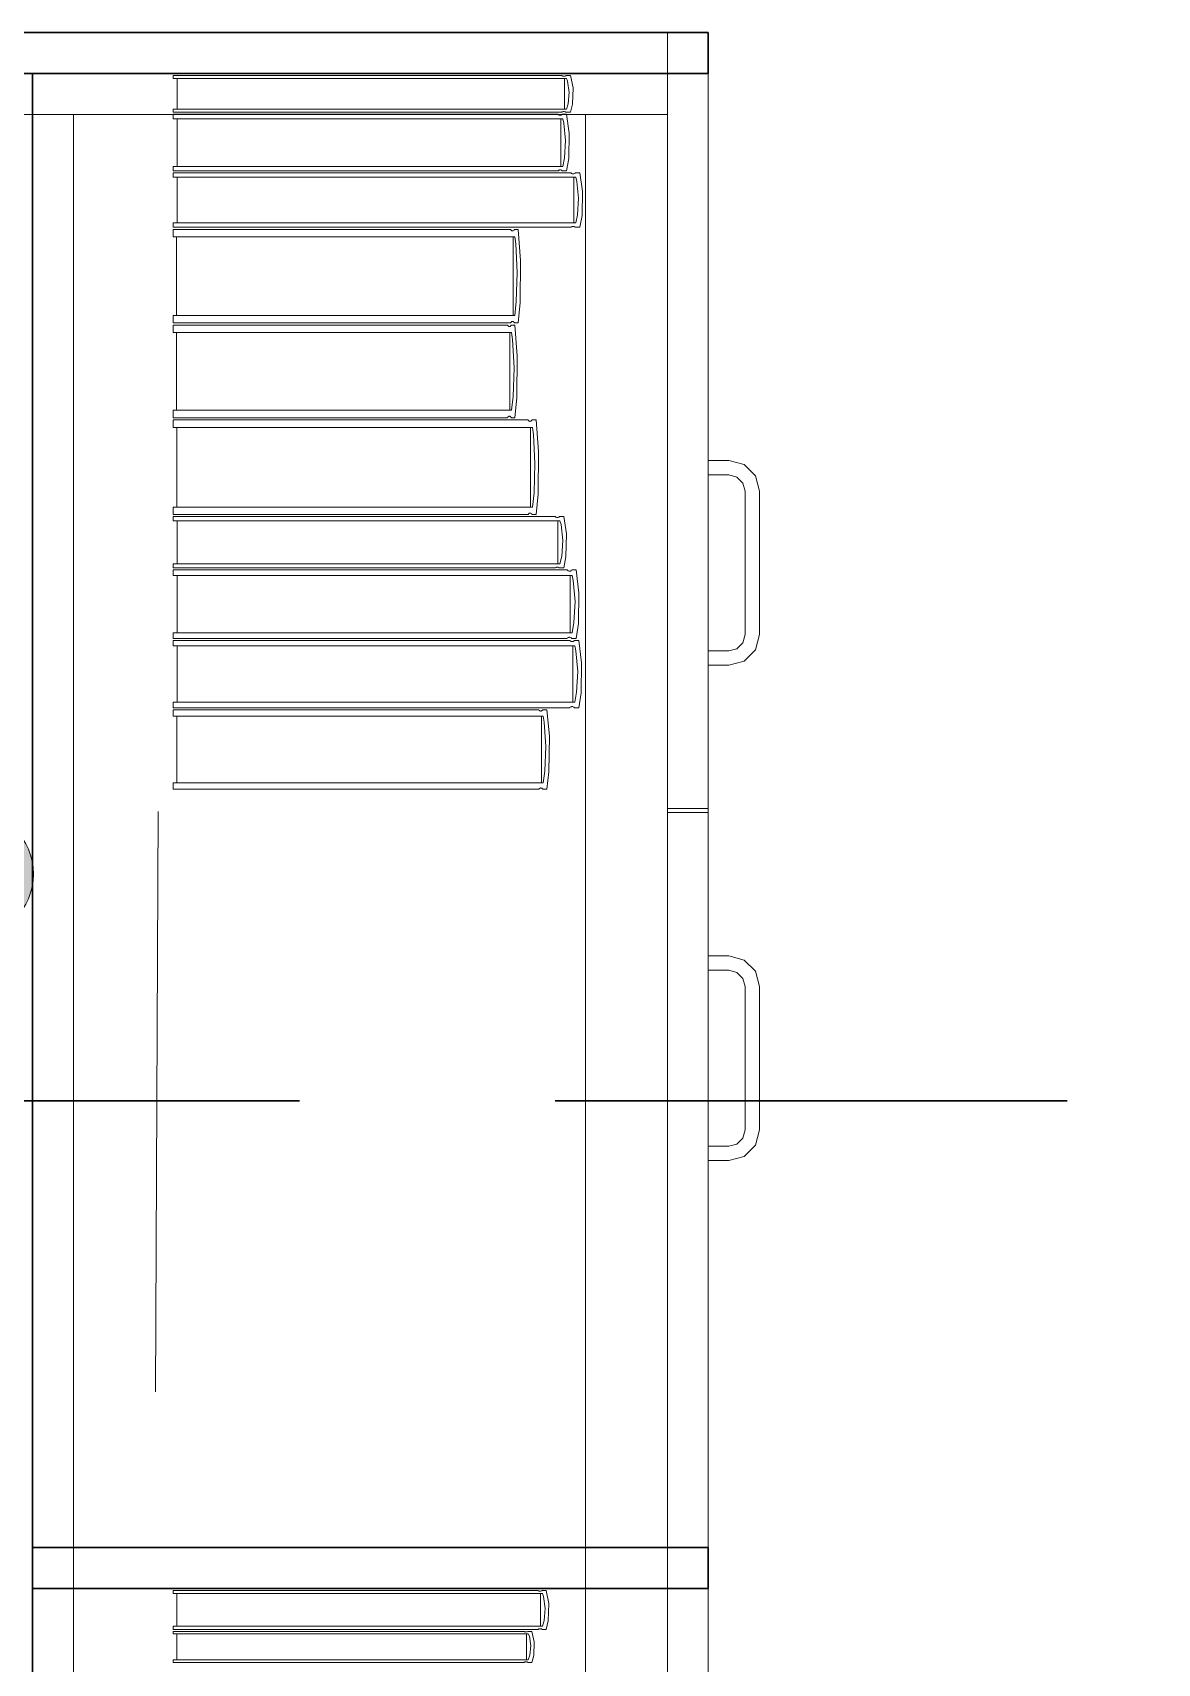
# Model space of a CAD drawing. Header units: inches. Extents: x -19 to 5698, y -728 to 92.
# Drawn here: x 299.726 to 300.276, y 13.511 to 14.307 of the extents above; entities that cross this region are included whole.
import ezdxf

# ---------------------------------------------------------------- set-up
doc = ezdxf.new("R2010")
doc.units = ezdxf.units.IN
doc.header["$MEASUREMENT"] = 0
doc.set_wipeout_variables(frame=1)
for name, pattern in [('HIDDEN', [0.375, 0.25, -0.125]), ('RAYITAS', [0.375, 0.25, -0.125]), ('Wipeout_Contour', [1, 0, -1])]:
    doc.linetypes.add(name, pattern=pattern)
for name, color, linetype, lineweight in [('00 conduct tomacorr', 120, 'HIDDEN', 30), ('T-TECHO-E', 150, 'Continuous', 20), ('TOMACORRIENTE', 22, 'RAYITAS', 9)]:
    doc.layers.add(name, color=color, linetype=linetype, lineweight=lineweight)
doc.layers.add('Interior - Mobiliario', color=7, linetype='Continuous')

# ---------------------------------------------------------------- blocks, each defined once
blk = doc.blocks.new('a')
at = {"layer": 'TOMACORRIENTE', "ltscale": 0.05}
h = blk.add_hatch(color=4, dxfattribs=at)
edge = h.paths.add_edge_path()
edge.add_arc((0, 0.0752), 0.02106, 0, 360)
at = {"layer": 'TOMACORRIENTE', "color": 4}
for p, q in [((-0.14553, 0.09625), (-0.0515, 0.09625)), ((-0.09851, 0.09625), (-0.09851, -0.09657)), ((0, 0.09625), (0, -0.09625)), ((0.06232, -0.09625), (0.06232, 0.09625))]:
    blk.add_line(p, q, dxfattribs=at)
blk.add_circle((0, 0.0752), 0.02106, dxfattribs=at)
blk = doc.blocks.new('CABLE 3FACE')
at = {"layer": 'T-TECHO-E', "rotation": 59.94170052614085}
blk.add_blockref('a', (0, 0), dxfattribs=at)

msp = doc.modelspace()

# ---------------------------------------------------------------- linework, layer by layer
at = {"layer": '00 conduct tomacorr'}
msp.add_line((301.35659, 13.78556, -0.00066), (298.03481, 13.78556, -0.00066), dxfattribs=at)
at = {"layer": 'Interior - Mobiliario', "color": 175, "linetype": 'Continuous', "lineweight": 30}
msp.add_line((299.72631, 14.28729), (299.70631, 14.28729), dxfattribs=at)
at = {"layer": 'Interior - Mobiliario', "color": 175, "linetype": 'Continuous', "lineweight": 13}
for p, q in [((299.72631, 14.28729), (299.70631, 14.28729)), ((299.72631, 14.28729), (299.72631, 12.82729)), ((300.03631, 14.28729), (299.72631, 14.28729)), ((300.03631, 12.82729), (300.03631, 14.28729)), ((299.98841, 14.27803), (299.98791, 14.27253)), ((299.99002, 14.27234), (299.99027, 14.28034)), ((299.74631, 14.26729), (299.70631, 14.26729)), ((299.99631, 14.26729), (299.74631, 14.26729)), ((299.98702, 14.26986), (299.79496, 14.26986)), ((299.79496, 14.26986), (299.79496, 14.26843)), ((299.79496, 14.26843), (299.98471, 14.26843)), ((299.9829, 14.26743), (299.79496, 14.26743)), ((299.79496, 14.26743), (299.79496, 14.26521)), ((299.98301, 14.26732), (299.9829, 14.26743)), ((299.98325, 14.26715), (299.98301, 14.26732)), ((299.98352, 14.26703), (299.98325, 14.26715)), ((299.9838, 14.26697), (299.98352, 14.26703)), ((299.98408, 14.26696), (299.9838, 14.26697)), ((299.98436, 14.26701), (299.98408, 14.26696)), ((299.98463, 14.26712), (299.98436, 14.26701)), ((299.98487, 14.26728), (299.98463, 14.26712)), ((299.98471, 14.26843), (299.98487, 14.26852)), ((299.98487, 14.26852), (299.98512, 14.26862)), ((299.98503, 14.26743), (299.98487, 14.26728)), ((299.98712, 14.26743), (299.98503, 14.26743)), ((299.98512, 14.26862), (299.98539, 14.26869)), ((299.98539, 14.26869), (299.98567, 14.26872)), ((299.98567, 14.26872), (299.98595, 14.26872)), ((299.98595, 14.26872), (299.98623, 14.26868)), ((299.98623, 14.26868), (299.9865, 14.2686)), ((299.9865, 14.2686), (299.98675, 14.2685)), ((299.98675, 14.2685), (299.98685, 14.26843)), ((299.98685, 14.26843), (299.98896, 14.26843)), ((299.98791, 14.27253), (299.98702, 14.26986)), ((299.98841, 14.2582), (299.98712, 14.26743)), ((299.98896, 14.26843), (299.99002, 14.27234)), ((300.03631, 14.26729), (299.99631, 14.26729)), ((299.79496, 14.26521), (299.9852, 14.26521)), ((299.79689, 14.26521), (299.79689, 14.24197)), ((299.98424, 14.24197), (299.98424, 14.26521)), ((299.9852, 14.26521), (299.98577, 14.26311)), ((299.98577, 14.26311), (299.98657, 14.25463)), ((299.98657, 14.25463), (299.98608, 14.24611)), ((299.98817, 14.24583), (299.98841, 14.2582)), ((299.98608, 14.24611), (299.9852, 14.24197)), ((299.98712, 14.23976), (299.98817, 14.24583)), ((299.9852, 14.24197), (299.79496, 14.24197)), ((299.79496, 14.24197), (299.79496, 14.23976)), ((299.79496, 14.23976), (299.9829, 14.23976)), ((299.98918, 14.23876), (299.79496, 14.23876)), ((299.79496, 14.23876), (299.79496, 14.23663)), ((299.79496, 14.23663), (299.99155, 14.23663)), ((299.79695, 14.23663), (299.79695, 14.21431)), ((299.9829, 14.23976), (299.98306, 14.23991)), ((299.98306, 14.23991), (299.98331, 14.24006)), ((299.98331, 14.24006), (299.98358, 14.24017)), ((299.98358, 14.24017), (299.98386, 14.24022)), ((299.98386, 14.24022), (299.98414, 14.24021)), ((299.98414, 14.24021), (299.98442, 14.24015)), ((299.98442, 14.24015), (299.98468, 14.24003)), ((299.98468, 14.24003), (299.98493, 14.23986)), ((299.98493, 14.23986), (299.98503, 14.23976)), ((299.98503, 14.23976), (299.98712, 14.23976)), ((299.98929, 14.23865), (299.98918, 14.23876)), ((299.98954, 14.23849), (299.98929, 14.23865)), ((299.98981, 14.23838), (299.98954, 14.23849)), ((299.9901, 14.23832), (299.98981, 14.23838)), ((299.99039, 14.23831), (299.9901, 14.23832)), ((299.99068, 14.23836), (299.99039, 14.23831)), ((299.99056, 14.21431), (299.99056, 14.23663)), ((299.99096, 14.23846), (299.99068, 14.23836)), ((299.99122, 14.23861), (299.99096, 14.23846)), ((299.99138, 14.23876), (299.99122, 14.23861)), ((299.99354, 14.23876), (299.99138, 14.23876)), ((299.99155, 14.23663), (299.99214, 14.23462)), ((299.99487, 14.2299), (299.99354, 14.23876)), ((299.99214, 14.23462), (299.99297, 14.22647)), ((299.99463, 14.21801), (299.99487, 14.2299)), ((299.99297, 14.22647), (299.99247, 14.21829)), ((299.99155, 14.21431), (299.79496, 14.21431)), ((299.79496, 14.21431), (299.79496, 14.21219)), ((299.79496, 14.21219), (299.98918, 14.21219)), ((299.95976, 14.21119), (299.79496, 14.21119)), ((299.79496, 14.21119), (299.79496, 14.20753)), ((299.95985, 14.21101), (299.95976, 14.21119)), ((299.96006, 14.21073), (299.95985, 14.21101)), ((299.96148, 14.21094), (299.96127, 14.21068)), ((299.96162, 14.21119), (299.96148, 14.21094)), ((299.96345, 14.21119), (299.96162, 14.21119)), ((299.96459, 14.19594), (299.96345, 14.21119)), ((299.98918, 14.21219), (299.98934, 14.21233)), ((299.98934, 14.21233), (299.9896, 14.21248)), ((299.9896, 14.21248), (299.98988, 14.21258)), ((299.98988, 14.21258), (299.99017, 14.21263)), ((299.99017, 14.21263), (299.99046, 14.21262)), ((299.99046, 14.21262), (299.99075, 14.21256)), ((299.99075, 14.21256), (299.99102, 14.21245)), ((299.99102, 14.21245), (299.99127, 14.21229)), ((299.99127, 14.21229), (299.99138, 14.21219)), ((299.99138, 14.21219), (299.99354, 14.21219)), ((299.99247, 14.21829), (299.99155, 14.21431)), ((299.99354, 14.21219), (299.99463, 14.21801)), ((299.79496, 14.20753), (299.96177, 14.20753)), ((299.79665, 14.20753), (299.79665, 14.16912)), ((299.96029, 14.21054), (299.96006, 14.21073)), ((299.96054, 14.21043), (299.96029, 14.21054)), ((299.96079, 14.21042), (299.96054, 14.21043)), ((299.96103, 14.21051), (299.96079, 14.21042)), ((299.96093, 14.16912), (299.96093, 14.20753)), ((299.96127, 14.21068), (299.96103, 14.21051)), ((299.96177, 14.20753), (299.96227, 14.20406)), ((299.96227, 14.20406), (299.96297, 14.19004)), ((299.96438, 14.17549), (299.96459, 14.19594)), ((299.96297, 14.19004), (299.96254, 14.17597)), ((299.96254, 14.17597), (299.96177, 14.16912)), ((299.96345, 14.16546), (299.96438, 14.17549)), ((299.96177, 14.16912), (299.79496, 14.16912)), ((299.79496, 14.16912), (299.79496, 14.16546)), ((299.79496, 14.16546), (299.95976, 14.16546)), ((299.95822, 14.16446), (299.79496, 14.16446)), ((299.79496, 14.16446), (299.79496, 14.16084)), ((299.95832, 14.16428), (299.95822, 14.16446)), ((299.95853, 14.16401), (299.95832, 14.16428)), ((299.95876, 14.16382), (299.95853, 14.16401)), ((299.959, 14.16371), (299.95876, 14.16382)), ((299.95924, 14.1637), (299.959, 14.16371)), ((299.95949, 14.16379), (299.95924, 14.1637)), ((299.95972, 14.16396), (299.95949, 14.16379)), ((299.95993, 14.16422), (299.95972, 14.16396)), ((299.95976, 14.16546), (299.9599, 14.1657)), ((299.9599, 14.1657), (299.96011, 14.16597)), ((299.96007, 14.16446), (299.95993, 14.16422)), ((299.96189, 14.16446), (299.96007, 14.16446)), ((299.96011, 14.16597), (299.96035, 14.16614)), ((299.96035, 14.16614), (299.96059, 14.16622)), ((299.96059, 14.16622), (299.96084, 14.16621)), ((299.96084, 14.16621), (299.96108, 14.16611)), ((299.96108, 14.16611), (299.96132, 14.16591)), ((299.96132, 14.16591), (299.96153, 14.16564)), ((299.96153, 14.16564), (299.96162, 14.16546)), ((299.96162, 14.16546), (299.96345, 14.16546)), ((299.96301, 14.14936), (299.96189, 14.16446)), ((299.79496, 14.16084), (299.96022, 14.16084)), ((299.79663, 14.16084), (299.79663, 14.1228)), ((299.95938, 14.1228), (299.95938, 14.16084)), ((299.96022, 14.16084), (299.96071, 14.1574)), ((299.96071, 14.1574), (299.96141, 14.14352)), ((299.9628, 14.12911), (299.96301, 14.14936)), ((299.96141, 14.14352), (299.96098, 14.12958)), ((299.96098, 14.12958), (299.96022, 14.1228)), ((299.96189, 14.11917), (299.9628, 14.12911)), ((299.96022, 14.1228), (299.79496, 14.1228)), ((299.79496, 14.1228), (299.79496, 14.11917)), ((299.79496, 14.11917), (299.95822, 14.11917)), ((299.96827, 14.11817), (299.79496, 14.11817)), ((299.79496, 14.11817), (299.79496, 14.11447)), ((299.95822, 14.11917), (299.95836, 14.11942)), ((299.95836, 14.11942), (299.95858, 14.11968)), ((299.95858, 14.11968), (299.95881, 14.11985)), ((299.95881, 14.11985), (299.95905, 14.11993)), ((299.95905, 14.11993), (299.9593, 14.11992)), ((299.9593, 14.11992), (299.95954, 14.11982)), ((299.95954, 14.11982), (299.95977, 14.11963)), ((299.95977, 14.11963), (299.95998, 14.11935)), ((299.95998, 14.11935), (299.96007, 14.11917)), ((299.96007, 14.11917), (299.96189, 14.11917)), ((299.96837, 14.118), (299.96827, 14.11817)), ((299.96859, 14.11771), (299.96837, 14.118)), ((299.96883, 14.11752), (299.96859, 14.11771)), ((299.96909, 14.11741), (299.96883, 14.11752)), ((299.96935, 14.1174), (299.96909, 14.11741)), ((299.96961, 14.11749), (299.96935, 14.1174)), ((299.96986, 14.11766), (299.96961, 14.11749)), ((299.97009, 14.11793), (299.96986, 14.11766)), ((299.97023, 14.11817), (299.97009, 14.11793)), ((299.97216, 14.11817), (299.97023, 14.11817)), ((299.97335, 14.10273), (299.97216, 14.11817)), ((299.79496, 14.11447), (299.97039, 14.11447)), ((299.79674, 14.11447), (299.79674, 14.07557)), ((299.9695, 14.07557), (299.9695, 14.11447)), ((299.97039, 14.11447), (299.97091, 14.11096)), ((299.97091, 14.11096), (299.97165, 14.09676)), ((299.97313, 14.08202), (299.97335, 14.10273)), ((299.97165, 14.09676), (299.9712, 14.08251)), ((300.06631, 14.09829), (300.05631, 14.09829)), ((300.05631, 14.09829), (300.05631, 14.09129)), ((300.07381, 14.09628), (300.06631, 14.09829)), ((300.0793, 14.09079), (300.07381, 14.09628)), ((300.05631, 14.09129), (300.06631, 14.09129)), ((300.06631, 14.09129), (300.07031, 14.09022)), ((300.07031, 14.09022), (300.07324, 14.08729)), ((300.07324, 14.08729), (300.07431, 14.08329)), ((300.08131, 14.08329), (300.0793, 14.09079)), ((299.97039, 14.07557), (299.79496, 14.07557)), ((299.79496, 14.07557), (299.79496, 14.07187)), ((299.9712, 14.08251), (299.97039, 14.07557)), ((299.97216, 14.07187), (299.97313, 14.08202)), ((300.07431, 14.08329), (300.07431, 14.01329)), ((300.08131, 14.01329), (300.08131, 14.08329)), ((299.79496, 14.07187), (299.96827, 14.07187)), ((299.98154, 14.07087), (299.79496, 14.07087)), ((299.79496, 14.07087), (299.79496, 14.06886)), ((299.79496, 14.06886), (299.98381, 14.06886)), ((299.79687, 14.06886), (299.79687, 14.04781)), ((299.96827, 14.07187), (299.96841, 14.07211)), ((299.96841, 14.07211), (299.96864, 14.07238)), ((299.96864, 14.07238), (299.96889, 14.07256)), ((299.96889, 14.07256), (299.96915, 14.07264)), ((299.96915, 14.07264), (299.96941, 14.07263)), ((299.96941, 14.07263), (299.96967, 14.07252)), ((299.96967, 14.07252), (299.96991, 14.07233)), ((299.96991, 14.07233), (299.97013, 14.07205)), ((299.97013, 14.07205), (299.97023, 14.07187)), ((299.97023, 14.07187), (299.97216, 14.07187)), ((299.98164, 14.07077), (299.98154, 14.07087)), ((299.98188, 14.07062), (299.98164, 14.07077)), ((299.98214, 14.07051), (299.98188, 14.07062)), ((299.98242, 14.07045), (299.98214, 14.07051)), ((299.9827, 14.07045), (299.98242, 14.07045)), ((299.98298, 14.07049), (299.9827, 14.07045)), ((299.98286, 14.04781), (299.98286, 14.06886)), ((299.98325, 14.07059), (299.98298, 14.07049)), ((299.98349, 14.07073), (299.98325, 14.07059)), ((299.98365, 14.07087), (299.98349, 14.07073)), ((299.98572, 14.07087), (299.98365, 14.07087)), ((299.98381, 14.06886), (299.98438, 14.06696)), ((299.987, 14.06251), (299.98572, 14.07087)), ((299.98438, 14.06696), (299.98518, 14.05928)), ((299.98677, 14.0513), (299.987, 14.06251)), ((299.98469, 14.05156), (299.98381, 14.04781)), ((299.98518, 14.05928), (299.98469, 14.05156)), ((299.98381, 14.04781), (299.79496, 14.04781)), ((299.79496, 14.04781), (299.79496, 14.04581)), ((299.79496, 14.04581), (299.98154, 14.04581)), ((299.98745, 14.04481), (299.79496, 14.04481)), ((299.79496, 14.04481), (299.79496, 14.04214)), ((299.98154, 14.04581), (299.98169, 14.04594)), ((299.98169, 14.04594), (299.98194, 14.04608)), ((299.98194, 14.04608), (299.9822, 14.04618)), ((299.9822, 14.04618), (299.98248, 14.04623)), ((299.98248, 14.04623), (299.98276, 14.04622)), ((299.98276, 14.04622), (299.98304, 14.04616)), ((299.98304, 14.04616), (299.9833, 14.04606)), ((299.9833, 14.04606), (299.98354, 14.0459)), ((299.98354, 14.0459), (299.98365, 14.04581)), ((299.98365, 14.04581), (299.98572, 14.04581)), ((299.98572, 14.04581), (299.98677, 14.0513)), ((299.98756, 14.04468), (299.98745, 14.04481)), ((299.9878, 14.04447), (299.98756, 14.04468)), ((299.98807, 14.04433), (299.9878, 14.04447)), ((299.98836, 14.04426), (299.98807, 14.04433)), ((299.98865, 14.04425), (299.98836, 14.04426)), ((299.98894, 14.04431), (299.98865, 14.04425)), ((299.98921, 14.04444), (299.98894, 14.04431)), ((299.98946, 14.04463), (299.98921, 14.04444)), ((299.98963, 14.04481), (299.98946, 14.04463)), ((299.99177, 14.04481), (299.98963, 14.04481)), ((299.99309, 14.03367), (299.99177, 14.04481)), ((299.79496, 14.04214), (299.9898, 14.04214)), ((299.79693, 14.04214), (299.79693, 14.01408)), ((299.98881, 14.01408), (299.98881, 14.04214)), ((299.9898, 14.04214), (299.99038, 14.0396)), ((299.99038, 14.0396), (299.9912, 14.02936)), ((299.9912, 14.02936), (299.9907, 14.01908)), ((299.99284, 14.01874), (299.99309, 14.03367)), ((299.9898, 14.01408), (299.79496, 14.01408)), ((299.79496, 14.01408), (299.79496, 14.01141)), ((299.98761, 14.01159), (299.98786, 14.01178)), ((299.98786, 14.01178), (299.98814, 14.01191)), ((299.98814, 14.01191), (299.98842, 14.01197)), ((299.98842, 14.01197), (299.98871, 14.01196)), ((299.98871, 14.01196), (299.989, 14.01189)), ((299.989, 14.01189), (299.98927, 14.01174)), ((299.98927, 14.01174), (299.98952, 14.01154)), ((299.9907, 14.01908), (299.9898, 14.01408)), ((299.99177, 14.01141), (299.99284, 14.01874)), ((300.07431, 14.01329), (300.07324, 14.00929)), ((300.0793, 14.00579), (300.08131, 14.01329)), ((299.79496, 14.01141), (299.98745, 14.01141)), ((299.98873, 14.01041), (299.79496, 14.01041)), ((299.79496, 14.01041), (299.79496, 14.00778)), ((299.79496, 14.00778), (299.99109, 14.00778)), ((299.79695, 14.00778), (299.79695, 13.98017)), ((299.98745, 14.01141), (299.98761, 14.01159)), ((299.98884, 14.01028), (299.98873, 14.01041)), ((299.98909, 14.01008), (299.98884, 14.01028)), ((299.98936, 14.00994), (299.98909, 14.01008)), ((299.98965, 14.00987), (299.98936, 14.00994)), ((299.98952, 14.01154), (299.98963, 14.01141)), ((299.98963, 14.01141), (299.99177, 14.01141)), ((299.98994, 14.00986), (299.98965, 14.00987)), ((299.99023, 14.00992), (299.98994, 14.00986)), ((299.9901, 13.98017), (299.9901, 14.00778)), ((299.9905, 14.01005), (299.99023, 14.00992)), ((299.99076, 14.01024), (299.9905, 14.01005)), ((299.99092, 14.01041), (299.99076, 14.01024)), ((299.99308, 14.01041), (299.99092, 14.01041)), ((299.99109, 14.00778), (299.99168, 14.00529)), ((299.99168, 14.00529), (299.99251, 13.99521)), ((299.99441, 13.99945), (299.99308, 14.01041)), ((300.05631, 14.00529), (300.05631, 13.99829)), ((300.06631, 14.00529), (300.05631, 14.00529)), ((300.07031, 14.00637), (300.06631, 14.00529)), ((300.07324, 14.00929), (300.07031, 14.00637)), ((300.07381, 14.0003), (300.0793, 14.00579)), ((299.99416, 13.98475), (299.99441, 13.99945)), ((300.05631, 13.99829), (300.06631, 13.99829)), ((300.06631, 13.99829), (300.07381, 14.0003)), ((299.99251, 13.99521), (299.992, 13.98509)), ((299.99109, 13.98017), (299.79496, 13.98017)), ((299.79496, 13.98017), (299.79496, 13.97754)), ((299.992, 13.98509), (299.99109, 13.98017)), ((299.99308, 13.97754), (299.99416, 13.98475)), ((299.79496, 13.97754), (299.98873, 13.97754)), ((299.97349, 13.97654), (299.79496, 13.97654)), ((299.79496, 13.97654), (299.79496, 13.97343)), ((299.79496, 13.97343), (299.97567, 13.97343)), ((299.79679, 13.97343), (299.79679, 13.94078)), ((299.97359, 13.97639), (299.97349, 13.97654)), ((299.97382, 13.97616), (299.97359, 13.97639)), ((299.97407, 13.97599), (299.97382, 13.97616)), ((299.97434, 13.9759), (299.97407, 13.97599)), ((299.9746, 13.97589), (299.97434, 13.9759)), ((299.97487, 13.97596), (299.9746, 13.97589)), ((299.97476, 13.94078), (299.97476, 13.97343)), ((299.97512, 13.97611), (299.97487, 13.97596)), ((299.97536, 13.97633), (299.97512, 13.97611)), ((299.97551, 13.97654), (299.97536, 13.97633)), ((299.9775, 13.97654), (299.97551, 13.97654)), ((299.97567, 13.97343), (299.97621, 13.97048)), ((299.97872, 13.96358), (299.9775, 13.97654)), ((299.98873, 13.97754), (299.98889, 13.97772)), ((299.98889, 13.97772), (299.98915, 13.97791)), ((299.98915, 13.97791), (299.98942, 13.97803)), ((299.98942, 13.97803), (299.98971, 13.97809)), ((299.98971, 13.97809), (299.99, 13.97808)), ((299.99, 13.97808), (299.99029, 13.97801)), ((299.99029, 13.97801), (299.99056, 13.97787)), ((299.99056, 13.97787), (299.99081, 13.97767)), ((299.99081, 13.97767), (299.99092, 13.97754)), ((299.99092, 13.97754), (299.99308, 13.97754)), ((299.97621, 13.97048), (299.97697, 13.95857)), ((299.97697, 13.95857), (299.97651, 13.9466)), ((299.97849, 13.9462), (299.97872, 13.96358)), ((299.97567, 13.94078), (299.79496, 13.94078)), ((299.79496, 13.94078), (299.79496, 13.93767)), ((299.97651, 13.9466), (299.97567, 13.94078)), ((299.9775, 13.93767), (299.97849, 13.9462)), ((299.79496, 13.93767), (299.97349, 13.93767)), ((299.97349, 13.93767), (299.97364, 13.93788)), ((299.97364, 13.93788), (299.97387, 13.9381)), ((299.97387, 13.9381), (299.97413, 13.93825)), ((299.97413, 13.93825), (299.97439, 13.93832)), ((299.97439, 13.93832), (299.97466, 13.93831)), ((299.97466, 13.93831), (299.97493, 13.93822)), ((299.97493, 13.93822), (299.97518, 13.93806)), ((299.97518, 13.93806), (299.97541, 13.93782)), ((299.97541, 13.93782), (299.97551, 13.93767)), ((299.97551, 13.93767), (299.9775, 13.93767)), ((300.05631, 13.92829), (300.03631, 13.92829)), ((300.05631, 13.92629), (300.03631, 13.92629)), ((300.05631, 13.85629), (300.06631, 13.85629)), ((300.05631, 13.84929), (300.05631, 13.85629)), ((300.06631, 13.85629), (300.07381, 13.85428)), ((300.07381, 13.85428), (300.0793, 13.84879)), ((300.06631, 13.84929), (300.05631, 13.84929)), ((300.07031, 13.84822), (300.06631, 13.84929)), ((300.07324, 13.84529), (300.07031, 13.84822)), ((300.07431, 13.84129), (300.07324, 13.84529)), ((300.0793, 13.84879), (300.08131, 13.84129)), ((300.07431, 13.77129), (300.07431, 13.84129)), ((300.08131, 13.84129), (300.08131, 13.77129)), ((300.07031, 13.76437), (300.07324, 13.76729)), ((300.07324, 13.76729), (300.07431, 13.77129)), ((300.08131, 13.77129), (300.0793, 13.76379)), ((300.05631, 13.76329), (300.06631, 13.76329)), ((300.05631, 13.75629), (300.05631, 13.76329)), ((300.06631, 13.76329), (300.07031, 13.76437)), ((300.07381, 13.7583), (300.06631, 13.75629)), ((300.0793, 13.76379), (300.07381, 13.7583)), ((300.06631, 13.75629), (300.05631, 13.75629)), ((299.97663, 13.53753), (299.97616, 13.5317)), ((299.97814, 13.5315), (299.97837, 13.53998)), ((299.97532, 13.52886), (299.79496, 13.52886)), ((299.79496, 13.52886), (299.79496, 13.52735)), ((299.79496, 13.52735), (299.97315, 13.52735)), ((299.96628, 13.52635), (299.79496, 13.52635)), ((299.79496, 13.52635), (299.79496, 13.52514)), ((299.96638, 13.52629), (299.96628, 13.52635)), ((299.9666, 13.5262), (299.96638, 13.52629)), ((299.96684, 13.52613), (299.9666, 13.5262)), ((299.9671, 13.5261), (299.96684, 13.52613)), ((299.96735, 13.5261), (299.9671, 13.5261)), ((299.96761, 13.52612), (299.96735, 13.5261)), ((299.96785, 13.52618), (299.96761, 13.52612)), ((299.96808, 13.52627), (299.96785, 13.52618)), ((299.96822, 13.52635), (299.96808, 13.52627)), ((299.97013, 13.52635), (299.96822, 13.52635)), ((299.9713, 13.5213), (299.97013, 13.52635)), ((299.97315, 13.52735), (299.9733, 13.52745)), ((299.9733, 13.52745), (299.97353, 13.52756)), ((299.97353, 13.52756), (299.97379, 13.52763)), ((299.97379, 13.52763), (299.97405, 13.52767)), ((299.97405, 13.52767), (299.97432, 13.52766)), ((299.97432, 13.52766), (299.97458, 13.52762)), ((299.97458, 13.52762), (299.97483, 13.52754)), ((299.97483, 13.52754), (299.97507, 13.52742)), ((299.97507, 13.52742), (299.97517, 13.52735)), ((299.97517, 13.52735), (299.97715, 13.52735)), ((299.97616, 13.5317), (299.97532, 13.52886)), ((299.97715, 13.52735), (299.97814, 13.5315)), ((299.79496, 13.52514), (299.96838, 13.52514)), ((299.79672, 13.52514), (299.79672, 13.51243)), ((299.9675, 13.51243), (299.9675, 13.52514)), ((299.96838, 13.52514), (299.9689, 13.52399)), ((299.9689, 13.52399), (299.96963, 13.51935)), ((299.96963, 13.51935), (299.96918, 13.5147)), ((299.97109, 13.51454), (299.9713, 13.5213)), ((299.96838, 13.51243), (299.79496, 13.51243)), ((299.79496, 13.51243), (299.79496, 13.51122)), ((299.79496, 13.51122), (299.96628, 13.51122)), ((299.96628, 13.51122), (299.96643, 13.5113)), ((299.96643, 13.5113), (299.96665, 13.51139)), ((299.96665, 13.51139), (299.9669, 13.51145)), ((299.9669, 13.51145), (299.96715, 13.51147)), ((299.96715, 13.51147), (299.96741, 13.51147)), ((299.96741, 13.51147), (299.96766, 13.51144)), ((299.96766, 13.51144), (299.96791, 13.51137)), ((299.96791, 13.51137), (299.96813, 13.51128)), ((299.96813, 13.51128), (299.96822, 13.51122)), ((299.96822, 13.51122), (299.97013, 13.51122)), ((299.96918, 13.5147), (299.96838, 13.51243)), ((299.97013, 13.51122), (299.97109, 13.51454))]:
    msp.add_line(p, q, dxfattribs=at)

# ---------------------------------------------------------------- next in the draw order: wipeouts: each hides what was drawn before it
at = {"color": 254, "linetype": 'Wipeout_Contour', "lineweight": 0, "ltscale": 9738.424471}
msp.add_wipeout([(300.05631, 13.54729), (300.05631, 13.56729), (299.72631, 13.56729), (299.72631, 13.54729)], dxfattribs=at).dxf.layer = 'Interior - Mobiliario'

# ---------------------------------------------------------------- next in the draw order: linework, layer by layer
at = {"layer": 'Interior - Mobiliario', "color": 175, "linetype": 'Continuous', "lineweight": 30}
for p, q in [((299.72631, 14.28729), (299.72631, 12.82729)), ((300.05631, 13.56729), (299.72631, 13.56729)), ((299.72631, 13.56729), (299.72631, 13.54729)), ((300.05631, 13.56729), (300.05631, 13.54729)), ((300.05631, 13.54729), (299.72631, 13.54729))]:
    msp.add_line(p, q, dxfattribs=at)
at = {"layer": 'Interior - Mobiliario', "color": 175, "linetype": 'Continuous', "lineweight": 13}
for p, q in [((299.72631, 12.82729), (299.72631, 14.28729)), ((299.74631, 12.84729), (299.74631, 14.26729)), ((299.99631, 14.26729), (299.99631, 12.84729)), ((300.03631, 12.84729), (300.03631, 14.26729)), ((300.03631, 13.56729), (300.03631, 13.92629)), ((300.05631, 13.56729), (300.05631, 13.92629)), ((299.72631, 13.56729), (299.72631, 13.54729)), ((300.05631, 13.56729), (299.72631, 13.56729)), ((299.72631, 13.56729), (299.72631, 13.54729)), ((300.05631, 13.56729), (299.72631, 13.56729)), ((300.05631, 13.56729), (300.03631, 13.56729)), ((300.05631, 13.54729), (300.05631, 13.56729)), ((300.05631, 13.54729), (300.05631, 13.56729)), ((299.72631, 13.54729), (300.05631, 13.54729)), ((299.72631, 13.54729), (300.05631, 13.54729)), ((299.97315, 13.54629), (299.79496, 13.54629)), ((299.79496, 13.54629), (299.79496, 13.54478)), ((299.79496, 13.54478), (299.97532, 13.54478)), ((299.79679, 13.54478), (299.79679, 13.52886)), ((299.97325, 13.54622), (299.97315, 13.54629)), ((299.97348, 13.54611), (299.97325, 13.54622)), ((299.97373, 13.54603), (299.97348, 13.54611)), ((299.97399, 13.54598), (299.97373, 13.54603)), ((299.97426, 13.54598), (299.97399, 13.54598)), ((299.97453, 13.54601), (299.97426, 13.54598)), ((299.97441, 13.52886), (299.97441, 13.54478)), ((299.97478, 13.54608), (299.97453, 13.54601)), ((299.97502, 13.54619), (299.97478, 13.54608)), ((299.97517, 13.54629), (299.97502, 13.54619)), ((299.97715, 13.54629), (299.97517, 13.54629)), ((299.97532, 13.54478), (299.97586, 13.54334)), ((299.97586, 13.54334), (299.97663, 13.53753)), ((299.97837, 13.53998), (299.97715, 13.54629)), ((300.03631, 13.54729), (300.03631, 13.18829)), ((300.05631, 13.54729), (300.03631, 13.54729)), ((300.05631, 13.54729), (300.05631, 13.18829))]:
    msp.add_line(p, q, dxfattribs=at)

# ---------------------------------------------------------------- next in the draw order: block references
at = {"layer": '00 conduct tomacorr', "xscale": 1.47256122672843, "yscale": 1.47256122672843, "zscale": 1.47256122672843, "rotation": 299.7894777823319}
msp.add_blockref('CABLE 3FACE', (299.69518, 13.78556, -0.00066), dxfattribs=at)

# ---------------------------------------------------------------- next in the draw order: wipeouts: each hides what was drawn before it
at = {"color": 254, "linetype": 'Wipeout_Contour', "lineweight": 0, "ltscale": 9738.401404}
msp.add_wipeout([(300.05631, 14.28729), (300.05631, 14.30729), (299.70631, 14.30729), (299.70631, 14.28729)], dxfattribs=at).dxf.layer = 'Interior - Mobiliario'

# ---------------------------------------------------------------- next in the draw order: linework, layer by layer
at = {"layer": 'Interior - Mobiliario', "color": 175, "linetype": 'Continuous', "lineweight": 30}
for p, q in [((300.05631, 14.30729), (299.70631, 14.30729)), ((300.05631, 14.30729), (300.05631, 14.28729)), ((300.05631, 14.28729), (299.70631, 14.28729))]:
    msp.add_line(p, q, dxfattribs=at)
at = {"layer": 'Interior - Mobiliario', "color": 175, "linetype": 'Continuous', "lineweight": 13}
for p, q in [((300.05631, 14.30729), (299.70631, 14.30729)), ((300.03631, 14.30729), (299.70631, 14.30729)), ((299.70631, 14.30729), (300.05631, 14.30729)), ((300.03631, 14.26729), (300.03631, 14.30729)), ((300.05631, 14.28729), (300.05631, 14.30729)), ((300.05631, 14.30729), (300.05631, 12.80729)), ((299.70631, 14.28729), (300.05631, 14.28729)), ((300.05631, 14.28729), (299.70631, 14.28729)), ((299.72631, 14.28729), (299.72631, 12.82729)), ((300.05631, 14.28729), (299.72631, 14.28729)), ((299.72631, 14.28729), (299.72631, 12.82729)), ((300.03631, 14.28729), (299.72631, 14.28729)), ((299.72631, 14.28729), (299.72631, 12.82729)), ((300.03631, 14.28729), (299.72631, 14.28729)), ((299.98471, 14.28629), (299.79496, 14.28629)), ((299.79496, 14.28629), (299.79496, 14.28487)), ((299.79496, 14.28487), (299.98702, 14.28487)), ((299.7969, 14.28487), (299.7969, 14.26986)), ((299.98481, 14.28623), (299.98471, 14.28629)), ((299.98506, 14.28612), (299.98481, 14.28623)), ((299.98532, 14.28604), (299.98506, 14.28612)), ((299.98561, 14.286), (299.98532, 14.28604)), ((299.98589, 14.286), (299.98561, 14.286)), ((299.98617, 14.28603), (299.98589, 14.286)), ((299.98605, 14.26986), (299.98605, 14.28487)), ((299.98644, 14.2861), (299.98617, 14.28603)), ((299.98669, 14.2862), (299.98644, 14.2861)), ((299.98685, 14.28629), (299.98669, 14.2862)), ((299.98896, 14.28629), (299.98685, 14.28629)), ((299.98702, 14.28487), (299.9876, 14.28351)), ((299.9876, 14.28351), (299.98841, 14.27803)), ((299.99027, 14.28034), (299.98896, 14.28629)), ((300.03631, 12.82729), (300.03631, 14.28729)), ((300.03631, 12.82729), (300.03631, 14.28729)), ((300.03631, 14.28729), (300.03631, 13.92829)), ((300.05631, 14.28729), (300.03631, 14.28729)), ((300.05631, 12.82729), (300.05631, 14.28729)), ((300.05631, 12.82729), (300.05631, 14.28729)), ((300.05631, 14.28729), (300.05631, 13.92829))]:
    msp.add_line(p, q, dxfattribs=at)

doc.saveas('drawing.dxf')
